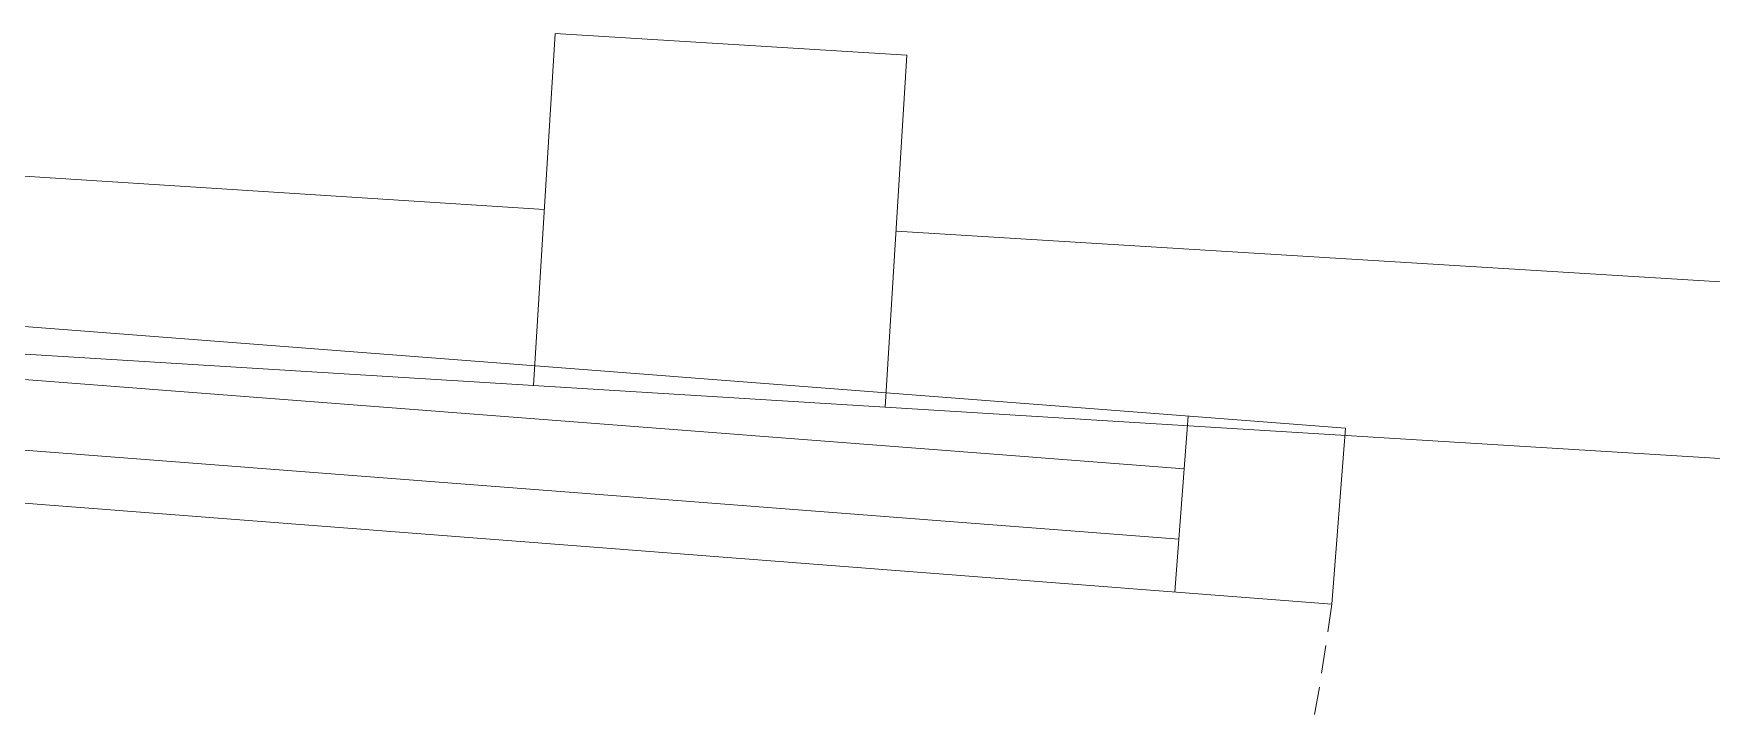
# Model space of a CAD drawing. Header units: millimetres. Extents: x 26282 to 30760, y 1404 to 4574.
# Drawn here: x 29314.04 to 29361.65, y 3456.16 to 3475.39 of the extents above; entities that cross this region are included whole.
import ezdxf

# ---------------------------------------------------------------- set-up
doc = ezdxf.new("R2010")
doc.units = ezdxf.units.MM
doc.header["$LTSCALE"] = 0.25
doc.linetypes.add('HIDDEN2', pattern=[4.7625, 3.175, -1.5875])
for name, color, linetype, lineweight in [('AB-DUV', 4, 'Continuous', 50), ('AB-MERD', 6, 'Continuous', 20), ('AB-PEN', 3, 'Continuous', 20), ('ARKA PLAN', 144, 'Continuous', 20), ('DOĞRAMA', 30, 'Continuous', 20), ('DOĞRAMA-arka', 41, 'Continuous', 20)]:
    doc.layers.add(name, color=color, linetype=linetype, lineweight=lineweight)

# ---------------------------------------------------------------- blocks, each defined once
blk = doc.blocks.new('A$C212820DC')
at = {"layer": 'ARKA PLAN', "linetype": 'HIDDEN2', "ltscale": 0.01}
blk.add_arc((0.09899, -0.95254), 0.90254, 3.33744, 89.93571, dxfattribs=at)
at = {"layer": 'DOĞRAMA'}
for p, q in [((0.1, -0.9), (1, -0.9)), ((0.95528, -0.95), (0.95528, -0.9)), ((1, -0.95), (1, -0.9)), ((1, -0.95), (0.1, -0.95))]:
    blk.add_line(p, q, dxfattribs=at)
at = {"layer": 'DOĞRAMA-arka'}
for p, q in [((0.15, -0.915), (0.95528, -0.915)), ((0.95528, -0.935), (0.15, -0.935))]:
    blk.add_line(p, q, dxfattribs=at)
blk = doc.blocks.new('A$C60FF0BBF')
at = {"layer": 'AB-MERD'}
for p, q in [((90.065, 428.351), (23.887, 432.588)), ((89.758, 423.36), (13.092, 428.076))]:
    blk.add_line(p, q, dxfattribs=at)
blk.add_lwpolyline([(99.739, 422.746), (89.758, 423.36), (90.372, 433.341), (100.353, 432.727)], close=True, dxfattribs=at)
for points in [[(210.06, 420.97), (100.046, 427.737)], [(209.753, 415.979), (99.739, 422.746)]]:
    blk.add_lwpolyline(points, dxfattribs=at)
blk = doc.blocks.new('A$C187D15ED')
blk.add_blockref('A$C60FF0BBF', (9668.043, 2837.019))
blk.add_blockref('A$C60FF0BBF', (9668.043, 2837.019))
at = {"layer": 'AB-PEN', "xscale": -100.0000000000009, "yscale": 100.0000000000011, "zscale": 100, "rotation": 175.5896292893481}
blk.add_blockref('A$C212820DC', (9673.829, 3172.132), dxfattribs=at)

msp = doc.modelspace()

# ---------------------------------------------------------------- block references
at = {"layer": 'AB-DUV', "ltscale": 100}
msp.add_blockref('A$C187D15ED', (19570.424, 205.028, 5.126), dxfattribs=at)

# ---------------------------------------------------------------- next in the draw order: linework, layer by layer
at = {"layer": 'AB-MERD'}
for p, q in [((29328.531, 3470.398, 5.126), (29262.353, 3474.635, 5.126)), ((29328.531, 3470.398, 5.126), (29262.353, 3474.635, 5.126)), ((29328.225, 3465.407, 5.126), (29251.559, 3470.123, 5.126)), ((29328.225, 3465.407, 5.126), (29251.559, 3470.123, 5.126))]:
    msp.add_line(p, q, dxfattribs=at)
at = {"layer": 'AB-MERD', "elevation": 5.126}
msp.add_lwpolyline([(29338.206, 3464.793), (29328.225, 3465.407), (29328.838, 3475.388), (29338.82, 3474.774)], close=True, dxfattribs=at)
msp.add_lwpolyline([(29338.206, 3464.793), (29328.225, 3465.407), (29328.838, 3475.388), (29338.82, 3474.774)], close=True, dxfattribs=at)
for points in [[(29448.527, 3463.017), (29338.513, 3469.784)], [(29448.527, 3463.017), (29338.513, 3469.784)], [(29448.22, 3458.026), (29338.206, 3464.793)], [(29448.22, 3458.026), (29338.206, 3464.793)]]:
    msp.add_lwpolyline(points, dxfattribs=at)

doc.saveas('drawing.dxf')
